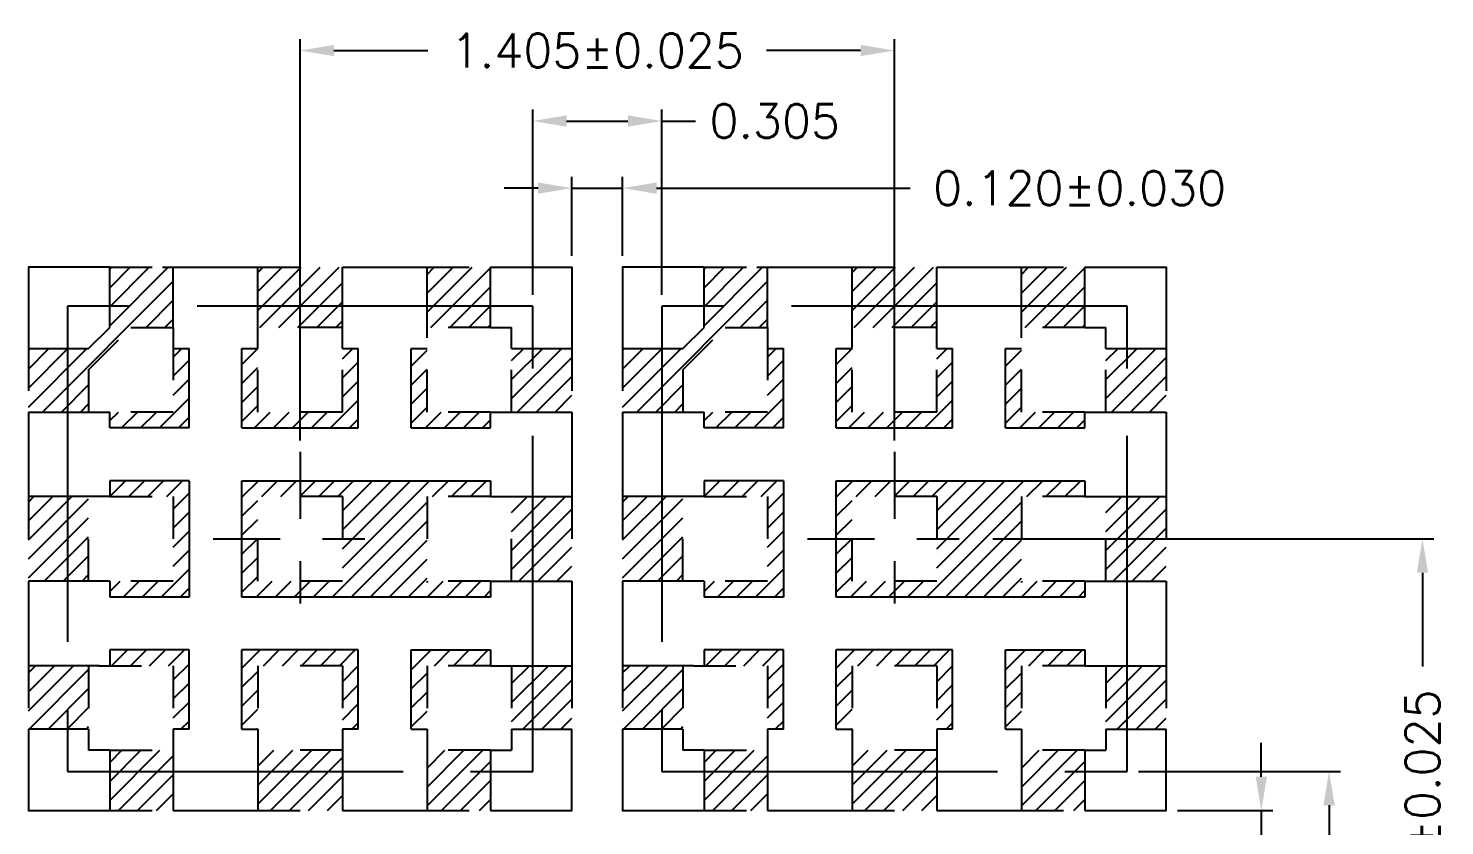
# Model space of a CAD drawing. Header units: millimetres. Extents: x 414.71 to 423.53, y 107.94 to 113.86.
# Drawn here: x 416.485 to 419.833, y 111.603 to 113.489 of the extents above; entities that cross this region are included whole.
import ezdxf

# ---------------------------------------------------------------- set-up
doc = ezdxf.new("R2010")
doc.units = ezdxf.units.MM
doc.header["$LTSCALE"] = 0.5
doc.header["$PDMODE"] = 98
for name, pattern in [('CENTER', [50.8, 31.75, -6.35, 6.35, -6.35]), ('HIDDEN', [0.375, 0.25, -0.125]), ('PHANTOM2', [31.75, 15.875, -3.175, 3.175, -3.175, 3.175, -3.175])]:
    doc.linetypes.add(name, pattern=pattern)
for name, color, linetype in [('BTM', 7, 'HIDDEN'), ('Center', 2, 'CENTER'), ('DIMENSION', 3, 'Continuous'), ('HEB', 4, 'Continuous'), ('PKG', 1, 'PHANTOM2')]:
    doc.layers.add(name, color=color, linetype=linetype)
doc.styles.add('SIMPLEX', font='simplex.shx')
doc.dimstyles.new('Standard3', dxfattribs={"dimtxt": 0.08, "dimasz": 0.08, "dimexe": 0.027, "dimexo": 0.027, "dimgap": 0.027, "dimtad": 1, "dimdec": 3, "dimrnd": 0.0005, "dimzin": 1, "dimtxsty": 'SIMPLEX', "dimcen": 0.1905, "dimclrd": 256, "dimclre": 256, "dimclrt": 256, "dimazin": 3, "dimtp": 0.03, "dimtm": 0.05, "dimtfac": 0.8, "dimtdec": 3, "dimtmove": 0, "dimatfit": 3, "dimfxl": 0.05, "dimtzin": 4, "dimlwd": -1, "dimlwe": -1})

# ---------------------------------------------------------------- blocks, each defined once
blk = doc.blocks.new('*D201')
at = {"layer": 'Defpoints', "color": 0, "ltscale": 0.1, "transparency": 16777216}
for p in [(418.5327, 113.4362), (417.1277, 112.4873), (418.5327, 112.4873)]:
    blk.add_point(p, dxfattribs=at)
at = {"layer": 'DIMENSION', "ltscale": 0.1, "transparency": 16777216}
for p, q in [((417.1277, 112.5143), (417.1277, 113.4632)), ((418.5327, 112.5143), (418.5327, 113.4632)), ((417.2077, 113.4362), (417.4298, 113.4362)), ((418.4527, 113.4362), (418.2305, 113.4362))]:
    blk.add_line(p, q, dxfattribs=at)
for points in [[(417.2077, 113.4495), (417.2077, 113.4229), (417.1277, 113.4362)], [(418.4527, 113.4495), (418.4527, 113.4229), (418.5327, 113.4362)]]:
    blk.add_solid(points, dxfattribs=at)
at = {"layer": 'DIMENSION', "ltscale": 0.1, "transparency": 16777216, "insert": (417.8302, 113.4362), "char_height": 0.08, "attachment_point": 5, "style": 'SIMPLEX'}
blk.add_mtext('\\A1;1.405%%P0.025', dxfattribs=at)
blk = doc.blocks.new('*D202')
at = {"layer": 'Defpoints', "color": 0, "ltscale": 0.1, "transparency": 16777216}
for p in [(417.9827, 113.2695), (417.6777, 112.8314), (417.9827, 112.8314)]:
    blk.add_point(p, dxfattribs=at)
at = {"layer": 'DIMENSION', "ltscale": 0.1, "transparency": 16777216}
for p, q in [((417.6777, 112.8584), (417.6777, 113.2965)), ((417.9827, 112.8584), (417.9827, 113.2965)), ((417.7577, 113.2695), (417.9027, 113.2695)), ((417.9827, 113.2695), (418.0627, 113.2695))]:
    blk.add_line(p, q, dxfattribs=at)
for points in [[(417.7577, 113.2829), (417.7577, 113.2562), (417.6777, 113.2695)], [(417.9027, 113.2829), (417.9027, 113.2562), (417.9827, 113.2695)]]:
    blk.add_solid(points, dxfattribs=at)
at = {"layer": 'DIMENSION', "ltscale": 0.1, "transparency": 16777216, "insert": (418.2497, 113.2695), "char_height": 0.08, "attachment_point": 5, "style": 'SIMPLEX'}
blk.add_mtext('\\A1;0.305', dxfattribs=at)
blk = doc.blocks.new('*D203')
at = {"layer": 'Defpoints', "color": 0, "ltscale": 0.1, "transparency": 16777216}
for p in [(417.8902, 113.1108), (417.7702, 112.9239), (417.8902, 112.9239)]:
    blk.add_point(p, dxfattribs=at)
at = {"layer": 'DIMENSION', "ltscale": 0.1, "transparency": 16777216}
for p, q in [((417.6902, 113.1108), (417.6102, 113.1108)), ((417.7702, 112.9509), (417.7702, 113.1378)), ((417.7702, 113.1108), (417.8902, 113.1108)), ((417.8902, 112.9509), (417.8902, 113.1378)), ((417.9702, 113.1108), (418.5701, 113.1108))]:
    blk.add_line(p, q, dxfattribs=at)
for points in [[(417.6902, 113.1241), (417.6902, 113.0974), (417.7702, 113.1108)], [(417.9702, 113.1241), (417.9702, 113.0974), (417.8902, 113.1108)]]:
    blk.add_solid(points, dxfattribs=at)
at = {"layer": 'DIMENSION', "ltscale": 0.1, "transparency": 16777216, "insert": (418.9704, 113.1108), "char_height": 0.08, "attachment_point": 5, "style": 'SIMPLEX'}
blk.add_mtext('\\A1;0.120%%P0.030', dxfattribs=at)
blk = doc.blocks.new('*D204')
at = {"layer": 'Defpoints', "color": 0, "ltscale": 0.1, "transparency": 16777216}
for p in [(418.7385, 112.2814), (418.7385, 110.8764), (419.781, 110.8764)]:
    blk.add_point(p, dxfattribs=at)
at = {"layer": 'DIMENSION', "ltscale": 0.1, "transparency": 16777216}
for p, q in [((418.7655, 112.2814), (419.808, 112.2814)), ((419.781, 112.2014), (419.781, 111.9793)), ((419.781, 110.9564), (419.781, 111.1786)), ((418.7655, 110.8764), (419.808, 110.8764))]:
    blk.add_line(p, q, dxfattribs=at)
for points in [[(419.7676, 112.2014), (419.7943, 112.2014), (419.781, 112.2814)], [(419.7676, 110.9564), (419.7943, 110.9564), (419.781, 110.8764)]]:
    blk.add_solid(points, dxfattribs=at)
at = {"layer": 'DIMENSION', "ltscale": 0.1, "transparency": 16777216, "insert": (419.781, 111.5789), "char_height": 0.08, "attachment_point": 5, "rotation": 90, "style": 'SIMPLEX'}
blk.add_mtext('\\A1;1.405%%P0.025', dxfattribs=at)
blk = doc.blocks.new('*D205')
at = {"layer": 'Defpoints', "color": 0, "ltscale": 0.1, "transparency": 16777216}
for p in [(419.0827, 111.7314), (419.0827, 111.4264), (419.5602, 111.4264)]:
    blk.add_point(p, dxfattribs=at)
at = {"layer": 'DIMENSION', "ltscale": 0.1, "transparency": 16777216}
for p, q in [((419.1097, 111.7314), (419.5872, 111.7314)), ((419.5602, 111.6514), (419.5602, 111.5064)), ((419.1097, 111.4264), (419.5872, 111.4264)), ((419.5602, 111.4264), (419.5602, 110.8518))]:
    blk.add_line(p, q, dxfattribs=at)
for points in [[(419.5469, 111.6514), (419.5735, 111.6514), (419.5602, 111.7314)], [(419.5469, 111.5064), (419.5735, 111.5064), (419.5602, 111.4264)]]:
    blk.add_solid(points, dxfattribs=at)
at = {"layer": 'DIMENSION', "ltscale": 0.1, "transparency": 16777216, "insert": (419.5602, 110.6648), "char_height": 0.08, "attachment_point": 5, "rotation": 90, "style": 'SIMPLEX'}
blk.add_mtext('\\A1;0.305', dxfattribs=at)
blk = doc.blocks.new('*D206')
at = {"layer": 'Defpoints', "color": 0, "ltscale": 0.1, "transparency": 16777216}
for p in [(419.1752, 111.6389), (419.1752, 111.5189), (419.4, 111.5189)]:
    blk.add_point(p, dxfattribs=at)
at = {"layer": 'DIMENSION', "ltscale": 0.1, "transparency": 16777216}
for p, q in [((419.4, 111.7189), (419.4, 111.7989)), ((419.2022, 111.6389), (419.427, 111.6389)), ((419.4, 111.6389), (419.4, 111.5189)), ((419.2022, 111.5189), (419.427, 111.5189)), ((419.4, 111.4389), (419.4, 110.8658))]:
    blk.add_line(p, q, dxfattribs=at)
for points in [[(419.3867, 111.7189), (419.4133, 111.7189), (419.4, 111.6389)], [(419.3867, 111.4389), (419.4133, 111.4389), (419.4, 111.5189)]]:
    blk.add_solid(points, dxfattribs=at)
at = {"layer": 'DIMENSION', "ltscale": 0.1, "transparency": 16777216, "insert": (419.4, 110.4655), "char_height": 0.08, "attachment_point": 5, "rotation": 90, "style": 'SIMPLEX'}
blk.add_mtext('\\A1;0.120%%P0.030', dxfattribs=at)

msp = doc.modelspace()

# ---------------------------------------------------------------- hatches: boundary and pattern name
at = {"layer": 'HEB', "ltscale": 0.5}
h = msp.add_hatch(dxfattribs=at)
h.set_pattern_fill('ANSI31', color=4, scale=0.01)
h.set_pattern_definition([(45, (417.34064, 112.37087), (-0.0224506, 0.0224506), [])])
h.paths.add_polyline_path([(417.4277, 112.3813), (417.5777, 112.3813), (417.5777, 112.4189), (417.1277, 112.4189), (417.1277, 112.3814), (417.2277, 112.3814), (417.2277, 112.1814), (417.1277, 112.1814), (417.1277, 112.1439), (417.5777, 112.1439), (417.5777, 112.1814), (417.4277, 112.1814)])
h.paths.add_polyline_path([(417.1277, 112.4189), (416.9902, 112.4189), (416.9902, 112.2814), (417.0277, 112.2814), (417.0277, 112.3814), (417.1277, 112.3814)])
h.paths.add_polyline_path([(417.1277, 112.1814), (417.0277, 112.1814), (417.0277, 112.2814), (416.9902, 112.2814), (416.9902, 112.1439), (417.1277, 112.1439)])
h.paths.add_polyline_path([(416.8652, 112.7314), (416.8277, 112.7314), (416.8277, 112.5814), (416.6777, 112.5814), (416.6777, 112.5439), (416.8652, 112.5439)])
h.paths.add_polyline_path([(416.5777, 112.7314), (416.4852, 112.7314), (416.4852, 112.5814), (416.5777, 112.5814)])
h.paths.add_polyline_path([(416.8277, 112.8314), (416.6777, 112.8314), (416.6777, 112.7314), (416.6777, 112.7814), (416.6277, 112.7314), (416.5777, 112.7314), (416.5777, 112.5814), (416.6277, 112.5814), (416.6277, 112.6814), (416.7277, 112.7814), (416.8277, 112.7814)])
h.paths.add_polyline_path([(417.2277, 112.8314), (417.0277, 112.8314), (417.0277, 112.7814), (417.2277, 112.7814)])
h.paths.add_polyline_path([(417.2652, 112.7314), (417.2277, 112.7314), (417.2277, 112.5814), (417.0277, 112.5814), (417.0277, 112.7314), (416.9902, 112.7314), (416.9902, 112.5439), (417.2652, 112.5439)])
h.paths.add_polyline_path([(417.5777, 112.8314), (417.4277, 112.8314), (417.4277, 112.7814), (417.5777, 112.7814)])
h.paths.add_polyline_path([(417.6777, 112.7314), (417.6277, 112.7314), (417.6277, 112.5814), (417.6777, 112.5814)])
h.paths.add_polyline_path([(417.5777, 112.5814), (417.4277, 112.5814), (417.4277, 112.7314), (417.3902, 112.7314), (417.3902, 112.5439), (417.5777, 112.5439)])
h.paths.add_polyline_path([(417.6777, 112.3814), (417.6277, 112.3814), (417.6277, 112.1814), (417.6777, 112.1814)])
h.paths.add_polyline_path([(416.8652, 112.4189), (416.6777, 112.4189), (416.6777, 112.3814), (416.8277, 112.3814), (416.8277, 112.1814), (416.6777, 112.1814), (416.6777, 112.1439), (416.8652, 112.1439)])
h.paths.add_polyline_path([(416.5777, 112.3814), (416.4852, 112.3813), (416.4852, 112.1813), (416.5777, 112.1814)])
h.paths.add_polyline_path([(416.6277, 112.3814), (416.5777, 112.3814), (416.5777, 112.1814), (416.6277, 112.1814)])
h.paths.add_polyline_path([(416.5777, 111.9814), (416.4852, 111.9814), (416.4852, 111.8314), (416.5777, 111.8314)])
h.paths.add_polyline_path([(416.6277, 111.9814), (416.5777, 111.9814), (416.5777, 111.8314), (416.6277, 111.8314)])
h.paths.add_polyline_path([(416.8277, 111.7314), (416.6777, 111.7314), (416.6777, 111.6389), (416.8277, 111.6389)])
h.paths.add_polyline_path([(416.8277, 111.7814), (416.6777, 111.7814), (416.6777, 111.7314), (416.8277, 111.7314)])
h.paths.add_polyline_path([(416.8652, 112.0189), (416.6777, 112.0189), (416.6777, 111.9814), (416.8277, 111.9814), (416.8277, 111.8314), (416.8652, 111.8314)])
h.paths.add_polyline_path([(417.2652, 112.0189), (416.9902, 112.0189), (416.9902, 111.8314), (417.0277, 111.8314), (417.0277, 111.9814), (417.2277, 111.9814), (417.2277, 111.8314), (417.2652, 111.8314)])
h.paths.add_polyline_path([(417.2277, 111.7814), (417.0277, 111.7814), (417.0277, 111.7314), (417.2277, 111.7314)])
h.paths.add_polyline_path([(417.2277, 111.7314), (417.0277, 111.7314), (417.0277, 111.6389), (417.2277, 111.6389)])
h.paths.add_polyline_path([(417.5777, 111.7314), (417.4277, 111.7314), (417.4277, 111.6389), (417.5777, 111.6389)])
h.paths.add_polyline_path([(417.5777, 111.7814), (417.4277, 111.7814), (417.4277, 111.7314), (417.5777, 111.7314)])
h.paths.add_polyline_path([(417.5777, 112.0189), (417.3902, 112.0189), (417.3902, 111.8314), (417.4277, 111.8314), (417.4277, 111.9814), (417.5777, 111.9814)])
h.paths.add_polyline_path([(417.6777, 111.9814), (417.6277, 111.9814), (417.6277, 111.8314), (417.6777, 111.8314)])
h.paths.add_polyline_path([(417.7702, 111.9814), (417.6777, 111.9814), (417.6777, 111.8314), (417.7702, 111.8314)])
h.paths.add_polyline_path([(417.7702, 112.1814), (417.7702, 112.3814), (417.6777, 112.3814), (417.6777, 112.1814)])
h.paths.add_polyline_path([(417.7702, 112.5814), (417.7702, 112.7314), (417.6777, 112.7314), (417.6777, 112.5814)])
h.paths.add_polyline_path([(416.8277, 112.9239), (416.6777, 112.9239), (416.6777, 112.8314), (416.8277, 112.8314)])
h.paths.add_polyline_path([(417.2277, 112.9239), (417.0277, 112.9239), (417.0277, 112.8314), (417.2277, 112.8314)])
h.paths.add_polyline_path([(417.5777, 112.9239), (417.4277, 112.9239), (417.4277, 112.8314), (417.5777, 112.8314)])
h = msp.add_hatch(dxfattribs=at)
h.set_pattern_fill('ANSI31', color=4, scale=0.01)
h.set_pattern_definition([(45, (418.74564, 112.37087), (-0.0224506, 0.0224506), [])])
h.paths.add_polyline_path([(418.8327, 112.3813), (418.9827, 112.3813), (418.9827, 112.4189), (418.5327, 112.4189), (418.5327, 112.3814), (418.6327, 112.3814), (418.6327, 112.1814), (418.5327, 112.1814), (418.5327, 112.1439), (418.9827, 112.1439), (418.9827, 112.1814), (418.8327, 112.1814)])
h.paths.add_polyline_path([(418.5327, 112.4189), (418.3952, 112.4189), (418.3952, 112.2814), (418.4327, 112.2814), (418.4327, 112.3814), (418.5327, 112.3814)])
h.paths.add_polyline_path([(418.5327, 112.1814), (418.4327, 112.1814), (418.4327, 112.2814), (418.3952, 112.2814), (418.3952, 112.1439), (418.5327, 112.1439)])
h.paths.add_polyline_path([(418.2702, 112.7314), (418.2327, 112.7314), (418.2327, 112.5814), (418.0827, 112.5814), (418.0827, 112.5439), (418.2702, 112.5439)])
h.paths.add_polyline_path([(417.9827, 112.7314), (417.8902, 112.7314), (417.8902, 112.5814), (417.9827, 112.5814)])
h.paths.add_polyline_path([(418.2327, 112.8314), (418.0827, 112.8314), (418.0827, 112.7314), (418.0827, 112.7814), (418.0327, 112.7314), (417.9827, 112.7314), (417.9827, 112.5814), (418.0327, 112.5814), (418.0327, 112.6814), (418.1327, 112.7814), (418.2327, 112.7814)])
h.paths.add_polyline_path([(418.6327, 112.8314), (418.4327, 112.8314), (418.4327, 112.7814), (418.6327, 112.7814)])
h.paths.add_polyline_path([(418.6702, 112.7314), (418.6327, 112.7314), (418.6327, 112.5814), (418.4327, 112.5814), (418.4327, 112.7314), (418.3952, 112.7314), (418.3952, 112.5439), (418.6702, 112.5439)])
h.paths.add_polyline_path([(418.9827, 112.8314), (418.8327, 112.8314), (418.8327, 112.7814), (418.9827, 112.7814)])
h.paths.add_polyline_path([(419.0827, 112.7314), (419.0327, 112.7314), (419.0327, 112.5814), (419.0827, 112.5814)])
h.paths.add_polyline_path([(418.9827, 112.5814), (418.8327, 112.5814), (418.8327, 112.7314), (418.7952, 112.7314), (418.7952, 112.5439), (418.9827, 112.5439)])
h.paths.add_polyline_path([(419.0827, 112.3814), (419.0327, 112.3814), (419.0327, 112.1814), (419.0827, 112.1814)])
h.paths.add_polyline_path([(418.2702, 112.4189), (418.0827, 112.4189), (418.0827, 112.3814), (418.2327, 112.3814), (418.2327, 112.1814), (418.0827, 112.1814), (418.0827, 112.1439), (418.2702, 112.1439)])
h.paths.add_polyline_path([(417.9827, 112.3814), (417.8902, 112.3813), (417.8902, 112.1813), (417.9827, 112.1814)])
h.paths.add_polyline_path([(418.0327, 112.3814), (417.9827, 112.3814), (417.9827, 112.1814), (418.0327, 112.1814)])
h.paths.add_polyline_path([(417.9827, 111.9814), (417.8902, 111.9814), (417.8902, 111.8314), (417.9827, 111.8314)])
h.paths.add_polyline_path([(418.0327, 111.9814), (417.9827, 111.9814), (417.9827, 111.8314), (418.0327, 111.8314)])
h.paths.add_polyline_path([(418.2327, 111.7314), (418.0827, 111.7314), (418.0827, 111.6389), (418.2327, 111.6389)])
h.paths.add_polyline_path([(418.2327, 111.7814), (418.0827, 111.7814), (418.0827, 111.7314), (418.2327, 111.7314)])
h.paths.add_polyline_path([(418.2702, 112.0189), (418.0827, 112.0189), (418.0827, 111.9814), (418.2327, 111.9814), (418.2327, 111.8314), (418.2702, 111.8314)])
h.paths.add_polyline_path([(418.6702, 112.0189), (418.3952, 112.0189), (418.3952, 111.8314), (418.4327, 111.8314), (418.4327, 111.9814), (418.6327, 111.9814), (418.6327, 111.8314), (418.6702, 111.8314)])
h.paths.add_polyline_path([(418.6327, 111.7814), (418.4327, 111.7814), (418.4327, 111.7314), (418.6327, 111.7314)])
h.paths.add_polyline_path([(418.6327, 111.7314), (418.4327, 111.7314), (418.4327, 111.6389), (418.6327, 111.6389)])
h.paths.add_polyline_path([(418.9827, 111.7314), (418.8327, 111.7314), (418.8327, 111.6389), (418.9827, 111.6389)])
h.paths.add_polyline_path([(418.9827, 111.7814), (418.8327, 111.7814), (418.8327, 111.7314), (418.9827, 111.7314)])
h.paths.add_polyline_path([(418.9827, 112.0189), (418.7952, 112.0189), (418.7952, 111.8314), (418.8327, 111.8314), (418.8327, 111.9814), (418.9827, 111.9814)])
h.paths.add_polyline_path([(419.0827, 111.9814), (419.0327, 111.9814), (419.0327, 111.8314), (419.0827, 111.8314)])
h.paths.add_polyline_path([(419.1752, 111.9814), (419.0827, 111.9814), (419.0827, 111.8314), (419.1752, 111.8314)])
h.paths.add_polyline_path([(419.1752, 112.1814), (419.1752, 112.3814), (419.0827, 112.3814), (419.0827, 112.1814)])
h.paths.add_polyline_path([(419.1752, 112.5814), (419.1752, 112.7314), (419.0827, 112.7314), (419.0827, 112.5814)])
h.paths.add_polyline_path([(418.2327, 112.9239), (418.0827, 112.9239), (418.0827, 112.8314), (418.2327, 112.8314)])
h.paths.add_polyline_path([(418.6327, 112.9239), (418.4327, 112.9239), (418.4327, 112.8314), (418.6327, 112.8314)])
h.paths.add_polyline_path([(418.9827, 112.9239), (418.8327, 112.9239), (418.8327, 112.8314), (418.9827, 112.8314)])

# ---------------------------------------------------------------- linework, layer by layer
for p, q in [((416.6777, 112.7814), (416.6777, 112.9239)), ((416.8277, 112.7814), (416.8277, 112.9239)), ((417.0277, 112.7314), (417.0277, 112.9239)), ((417.2277, 112.7314), (417.2277, 112.9239)), ((417.4277, 112.7814), (417.4277, 112.9239)), ((417.5777, 112.7814), (417.5777, 112.9239)), ((418.0827, 112.7814), (418.0827, 112.9239)), ((418.2327, 112.7814), (418.2327, 112.9239)), ((418.4327, 112.7314), (418.4327, 112.9239)), ((418.6327, 112.7314), (418.6327, 112.9239)), ((418.8327, 112.7814), (418.8327, 112.9239)), ((418.9827, 112.7814), (418.9827, 112.9239)), ((416.8027, 112.7814), (416.8277, 112.7814)), ((416.8277, 112.7814), (416.8277, 112.7564)), ((417.4277, 112.7564), (417.4277, 112.7814)), ((417.5777, 112.7814), (417.6277, 112.7814)), ((417.6277, 112.7314), (417.6277, 112.7814)), ((418.2077, 112.7814), (418.2327, 112.7814)), ((418.2327, 112.7814), (418.2327, 112.7564)), ((418.8327, 112.7564), (418.8327, 112.7814)), ((418.9827, 112.7814), (419.0327, 112.7814)), ((419.0327, 112.7314), (419.0327, 112.7814)), ((416.4852, 112.7314), (416.6277, 112.7314)), ((416.8277, 112.7314), (416.8652, 112.7314)), ((416.8652, 112.5439), (416.8652, 112.7314)), ((416.9902, 112.5439), (416.9902, 112.7314)), ((416.9902, 112.7314), (417.0277, 112.7314)), ((417.2277, 112.7314), (417.2652, 112.7314)), ((417.2652, 112.5439), (417.2652, 112.7314)), ((417.3902, 112.5439), (417.3902, 112.7314)), ((417.3902, 112.7314), (417.4277, 112.7314)), ((417.6277, 112.7314), (417.7702, 112.7314)), ((417.8902, 112.7314), (418.0327, 112.7314)), ((418.2327, 112.7314), (418.2702, 112.7314)), ((418.2702, 112.5439), (418.2702, 112.7314)), ((418.3952, 112.5439), (418.3952, 112.7314)), ((418.3952, 112.7314), (418.4327, 112.7314)), ((418.6327, 112.7314), (418.6702, 112.7314)), ((418.6702, 112.5439), (418.6702, 112.7314)), ((418.7952, 112.5439), (418.7952, 112.7314)), ((418.7952, 112.7314), (418.8327, 112.7314)), ((419.0327, 112.7314), (419.1752, 112.7314)), ((416.4852, 112.5814), (416.6777, 112.5814)), ((416.6777, 112.5439), (416.6777, 112.5814)), ((417.5777, 112.5814), (417.7702, 112.5814)), ((417.5777, 112.5439), (417.5777, 112.5814)), ((417.8902, 112.5814), (418.0827, 112.5814)), ((418.0827, 112.5439), (418.0827, 112.5814)), ((418.9827, 112.5814), (419.1752, 112.5814)), ((418.9827, 112.5439), (418.9827, 112.5814)), ((416.8652, 112.5439), (416.6777, 112.5439)), ((416.9902, 112.5439), (417.2652, 112.5439)), ((417.3902, 112.5439), (417.5777, 112.5439)), ((418.2702, 112.5439), (418.0827, 112.5439)), ((418.3952, 112.5439), (418.6702, 112.5439)), ((418.7952, 112.5439), (418.9827, 112.5439)), ((416.8652, 112.4189), (416.6777, 112.4189)), ((416.6777, 112.4189), (416.6777, 112.3814)), ((416.8652, 112.4189), (416.8652, 112.1439)), ((416.9902, 112.1439), (416.9902, 112.4189)), ((418.2702, 112.4189), (418.0827, 112.4189)), ((418.0827, 112.4189), (418.0827, 112.3814)), ((418.2702, 112.4189), (418.2702, 112.1439)), ((418.3952, 112.1439), (418.3952, 112.4189)), ((416.6777, 112.3814), (416.4852, 112.3813)), ((417.5777, 112.3813), (417.7702, 112.3813)), ((418.0827, 112.3814), (417.8902, 112.3813)), ((418.9827, 112.3813), (419.1752, 112.3813)), ((416.6777, 112.1814), (416.4852, 112.1813)), ((416.6777, 112.1814), (416.6777, 112.1439)), ((417.5777, 112.1814), (417.7702, 112.1814)), ((417.5777, 112.1814), (417.5777, 112.1439)), ((418.0827, 112.1814), (417.8902, 112.1813)), ((418.0827, 112.1814), (418.0827, 112.1439)), ((418.9827, 112.1814), (419.1752, 112.1814)), ((418.9827, 112.1814), (418.9827, 112.1439)), ((416.8652, 112.1439), (416.6777, 112.1439)), ((417.5777, 112.1439), (416.9902, 112.1439)), ((418.2702, 112.1439), (418.0827, 112.1439)), ((418.9827, 112.1439), (418.3952, 112.1439)), ((416.8652, 112.0189), (416.6777, 112.0189)), ((416.6777, 112.0189), (416.6777, 111.9814)), ((416.8652, 111.8314), (416.8652, 112.0189)), ((416.9902, 111.8314), (416.9902, 112.0189)), ((417.2652, 112.0189), (416.9902, 112.0189)), ((417.2652, 111.8314), (417.2652, 112.0189)), ((417.3902, 111.8314), (417.3902, 112.0189)), ((417.3902, 112.0189), (417.5777, 112.0189)), ((417.5777, 112.0189), (417.5777, 111.9814)), ((418.2702, 112.0189), (418.0827, 112.0189)), ((418.0827, 112.0189), (418.0827, 111.9814)), ((418.2702, 111.8314), (418.2702, 112.0189)), ((418.3952, 111.8314), (418.3952, 112.0189)), ((418.6702, 112.0189), (418.3952, 112.0189)), ((418.6702, 111.8314), (418.6702, 112.0189)), ((418.7952, 111.8314), (418.7952, 112.0189)), ((418.7952, 112.0189), (418.9827, 112.0189)), ((418.9827, 112.0189), (418.9827, 111.9814)), ((416.6527, 111.9814), (416.4852, 111.9814)), ((417.5777, 111.9814), (417.7702, 111.9814)), ((418.0577, 111.9814), (417.8902, 111.9814)), ((418.9827, 111.9814), (419.1752, 111.9814)), ((416.6277, 111.8314), (416.4852, 111.8314)), ((416.6277, 111.8314), (416.6277, 111.7814)), ((416.8277, 111.8314), (416.8277, 111.6389)), ((416.8652, 111.8314), (416.8277, 111.8314)), ((416.9902, 111.8314), (417.0277, 111.8314)), ((417.0277, 111.8314), (417.0277, 111.6389)), ((417.2652, 111.8314), (417.2277, 111.8314)), ((417.2277, 111.8314), (417.2277, 111.6389)), ((417.3902, 111.8314), (417.4277, 111.8314)), ((417.4277, 111.8314), (417.4277, 111.6389)), ((417.6277, 111.8314), (417.7702, 111.8314)), ((417.6277, 111.8314), (417.6277, 111.7814)), ((418.0327, 111.8314), (417.8902, 111.8314)), ((418.0327, 111.8314), (418.0327, 111.7814)), ((418.2327, 111.8314), (418.2327, 111.6389)), ((418.2702, 111.8314), (418.2327, 111.8314)), ((418.3952, 111.8314), (418.4327, 111.8314)), ((418.4327, 111.8314), (418.4327, 111.6389)), ((418.6702, 111.8314), (418.6327, 111.8314)), ((418.6327, 111.8314), (418.6327, 111.6389)), ((418.7952, 111.8314), (418.8327, 111.8314)), ((418.8327, 111.8314), (418.8327, 111.6389)), ((419.0327, 111.8314), (419.1752, 111.8314)), ((419.0327, 111.8314), (419.0327, 111.7814)), ((416.6777, 111.7814), (416.6277, 111.7814)), ((416.6777, 111.7814), (416.6777, 111.6389)), ((417.5777, 111.7814), (417.6277, 111.7814)), ((417.5777, 111.7814), (417.5777, 111.6389)), ((418.0827, 111.7814), (418.0327, 111.7814)), ((418.0827, 111.7814), (418.0827, 111.6389)), ((418.9827, 111.7814), (419.0327, 111.7814)), ((418.9827, 111.7814), (418.9827, 111.6389))]:
    msp.add_line(p, q)
at = {"color": 0, "ltscale": 0.1}
for p, q in [((416.6277, 112.7314), (416.6777, 112.7814)), ((418.0327, 112.7314), (418.0827, 112.7814)), ((416.9902, 112.4189), (417.5777, 112.4189)), ((417.5777, 112.4189), (417.5777, 112.3813)), ((418.3952, 112.4189), (418.9827, 112.4189)), ((418.9827, 112.4189), (418.9827, 112.3813))]:
    msp.add_line(p, q, dxfattribs=at)
at = {"ltscale": 0.1}
for points in [[(416.6777, 112.9239), (416.4852, 112.9239), (416.4852, 112.7314)], [(416.8027, 112.9239), (417.0277, 112.9239)], [(417.2277, 112.9239), (417.4277, 112.9239)], [(417.5777, 112.9239), (417.7702, 112.9239), (417.7702, 112.7314)], [(418.0827, 112.9239), (417.8902, 112.9239), (417.8902, 112.7314)], [(418.2077, 112.9239), (418.4327, 112.9239)], [(418.6327, 112.9239), (418.8327, 112.9239)], [(418.9827, 112.9239), (419.1752, 112.9239), (419.1752, 112.7314)], [(416.4852, 112.5814), (416.4852, 112.3814)], [(417.7702, 112.5814), (417.7702, 112.3814)], [(417.8902, 112.5814), (417.8902, 112.3814)], [(419.1752, 112.5814), (419.1752, 112.3814)], [(416.4852, 112.1813), (416.4852, 111.9814)], [(417.7702, 112.1813), (417.7702, 111.9814)], [(417.8902, 112.1813), (417.8902, 111.9814)], [(419.1752, 112.1813), (419.1752, 111.9814)], [(416.4852, 111.8314), (416.4852, 111.6389), (416.6777, 111.6389)], [(417.5777, 111.6389), (417.7702, 111.6389), (417.7702, 111.8314)], [(417.8902, 111.8314), (417.8902, 111.6389), (418.0827, 111.6389)], [(418.9827, 111.6389), (419.1752, 111.6389), (419.1752, 111.8314)], [(416.8277, 111.6389), (417.0277, 111.6389)], [(417.2277, 111.6389), (417.4277, 111.6389)], [(418.2327, 111.6389), (418.4327, 111.6389)], [(418.6327, 111.6389), (418.8327, 111.6389)]]:
    msp.add_lwpolyline(points, dxfattribs=at)
at = {"layer": 'BTM', "ltscale": 0.5}
for p, q in [((416.6777, 112.9239), (416.8027, 112.9239)), ((417.0277, 112.9239), (417.2277, 112.9239)), ((417.4277, 112.9239), (417.5777, 112.9239)), ((418.0827, 112.9239), (418.2077, 112.9239)), ((418.4327, 112.9239), (418.6327, 112.9239)), ((418.8327, 112.9239), (418.9827, 112.9239)), ((416.4852, 112.7314), (416.4852, 112.5814)), ((417.7702, 112.7314), (417.7702, 112.5814)), ((417.8902, 112.7314), (417.8902, 112.5814)), ((419.1752, 112.7314), (419.1752, 112.5814)), ((416.4852, 112.3813), (416.4852, 112.1813)), ((417.7702, 112.3813), (417.7702, 112.1813)), ((417.8902, 112.3813), (417.8902, 112.1813)), ((419.1752, 112.3813), (419.1752, 112.1813)), ((416.4852, 111.9814), (416.4852, 111.8314)), ((417.7702, 111.9814), (417.7702, 111.8314)), ((417.8902, 111.9814), (417.8902, 111.8314)), ((419.1752, 111.9814), (419.1752, 111.8314)), ((416.6777, 111.6389), (416.8277, 111.6389)), ((417.0277, 111.6389), (417.2277, 111.6389)), ((417.4277, 111.6389), (417.5777, 111.6389)), ((418.0827, 111.6389), (418.2327, 111.6389)), ((418.4327, 111.6389), (418.6327, 111.6389)), ((418.8327, 111.6389), (418.9827, 111.6389))]:
    msp.add_line(p, q, dxfattribs=at)
at = {"layer": 'BTM', "linetype": 'HIDDEN', "ltscale": 0.5}
for p, q in [((416.6277, 112.6814), (416.7277, 112.7814)), ((416.7277, 112.7814), (416.8027, 112.7814)), ((417.2277, 112.7814), (417.0277, 112.7814)), ((417.5777, 112.7814), (417.4277, 112.7814)), ((418.0327, 112.6814), (418.1327, 112.7814)), ((418.1327, 112.7814), (418.2077, 112.7814)), ((418.6327, 112.7814), (418.4327, 112.7814)), ((418.9827, 112.7814), (418.8327, 112.7814)), ((416.8277, 112.7564), (416.8277, 112.5814)), ((417.4277, 112.5814), (417.4277, 112.7564)), ((418.2327, 112.7564), (418.2327, 112.5814)), ((418.8327, 112.5814), (418.8327, 112.7564)), ((417.0277, 112.5814), (417.0277, 112.7314)), ((417.2277, 112.5814), (417.2277, 112.7314)), ((417.6277, 112.5814), (417.6277, 112.7314)), ((418.4327, 112.5814), (418.4327, 112.7314)), ((418.6327, 112.5814), (418.6327, 112.7314)), ((419.0327, 112.5814), (419.0327, 112.7314)), ((416.6277, 112.6814), (416.6277, 112.5814)), ((418.0327, 112.6814), (418.0327, 112.5814)), ((416.8277, 112.5814), (416.6777, 112.5814)), ((417.2277, 112.5814), (417.0277, 112.5814)), ((417.5777, 112.5814), (417.4277, 112.5814)), ((418.2327, 112.5814), (418.0827, 112.5814)), ((418.6327, 112.5814), (418.4327, 112.5814)), ((418.9827, 112.5814), (418.8327, 112.5814)), ((416.6277, 112.1814), (416.6277, 112.3814)), ((416.6777, 112.3814), (416.8277, 112.3814)), ((416.8277, 112.3814), (416.8277, 112.1814)), ((417.0277, 112.1814), (417.0277, 112.3814)), ((417.2277, 112.3814), (417.0277, 112.3814)), ((417.2277, 112.3814), (417.2277, 112.1814)), ((417.4277, 112.3813), (417.4277, 112.1785)), ((417.5777, 112.3813), (417.4277, 112.3813)), ((417.6277, 112.1814), (417.6277, 112.3814)), ((418.0327, 112.1814), (418.0327, 112.3814)), ((418.0827, 112.3814), (418.2327, 112.3814)), ((418.2327, 112.3814), (418.2327, 112.1814)), ((418.4327, 112.1814), (418.4327, 112.3814)), ((418.6327, 112.3814), (418.4327, 112.3814)), ((418.6327, 112.3814), (418.6327, 112.1814)), ((418.8327, 112.3813), (418.8327, 112.1785)), ((418.9827, 112.3813), (418.8327, 112.3813)), ((419.0327, 112.1814), (419.0327, 112.3814)), ((416.8277, 112.1814), (416.6777, 112.1814)), ((417.2277, 112.1814), (417.0277, 112.1814)), ((417.5777, 112.1814), (417.4277, 112.1814)), ((418.2327, 112.1814), (418.0827, 112.1814)), ((418.6327, 112.1814), (418.4327, 112.1814)), ((418.9827, 112.1814), (418.8327, 112.1814)), ((416.6277, 111.9814), (416.6277, 111.8314)), ((416.6527, 111.9814), (416.8277, 111.9814)), ((416.8277, 111.9814), (416.8277, 111.8314)), ((417.2277, 111.9814), (417.0277, 111.9814)), ((417.0277, 111.9814), (417.0277, 111.8314)), ((417.2277, 111.9814), (417.2277, 111.8314)), ((417.5777, 111.9814), (417.4277, 111.9814)), ((417.4277, 111.9814), (417.4277, 111.8314)), ((417.6277, 111.9814), (417.6277, 111.8314)), ((418.0327, 111.9814), (418.0327, 111.8314)), ((418.0577, 111.9814), (418.2327, 111.9814)), ((418.2327, 111.9814), (418.2327, 111.8314)), ((418.6327, 111.9814), (418.4327, 111.9814)), ((418.4327, 111.9814), (418.4327, 111.8314)), ((418.6327, 111.9814), (418.6327, 111.8314)), ((418.9827, 111.9814), (418.8327, 111.9814)), ((418.8327, 111.9814), (418.8327, 111.8314)), ((419.0327, 111.9814), (419.0327, 111.8314)), ((416.6777, 111.7814), (416.8277, 111.7814)), ((417.2277, 111.7814), (417.0277, 111.7814)), ((417.5777, 111.7814), (417.4277, 111.7814)), ((418.0827, 111.7814), (418.2327, 111.7814)), ((418.6327, 111.7814), (418.4327, 111.7814)), ((418.9827, 111.7814), (418.8327, 111.7814))]:
    msp.add_line(p, q, dxfattribs=at)
at = {"layer": 'Center', "ltscale": 0.01}
for p, q in [((417.1277, 112.4873), (417.1277, 112.0756)), ((418.5327, 112.4873), (418.5327, 112.0756)), ((416.9218, 112.2814), (417.3335, 112.2814)), ((418.3268, 112.2814), (418.7385, 112.2814))]:
    msp.add_line(p, q, dxfattribs=at)
at = {"layer": 'PKG', "ltscale": 0.1}
for points in [[(416.5777, 111.7314), (417.6777, 111.7314), (417.6777, 112.8314), (416.5777, 112.8314)], [(417.9827, 111.7314), (419.0827, 111.7314), (419.0827, 112.8314), (417.9827, 112.8314)]]:
    msp.add_lwpolyline(points, close=True, dxfattribs=at)

# ---------------------------------------------------------------- dimensions: what is measured, and where the dimension line sits
at = {"layer": 'DIMENSION', "ltscale": 0.1}
dim = msp.add_linear_dim(base=(418.5327, 113.4362), p1=(417.1277, 112.4873), p2=(418.5327, 112.4873), text='<>%%P0.025', dimstyle='Standard3', dxfattribs=at)
dim.commit()
dim.dimension.update_dxf_attribs({"geometry": '*D201', "text_midpoint": (417.8302, 113.4362)})
dim = msp.add_linear_dim(base=(417.9827, 113.2695), p1=(417.6777, 112.8314), p2=(417.9827, 112.8314), dimstyle='Standard3', dxfattribs=at)
dim.commit()
dim.dimension.update_dxf_attribs({"geometry": '*D202', "text_midpoint": (418.2497, 113.2695), "dimtype": 160})
dim = msp.add_linear_dim(base=(417.8902, 113.1108), p1=(417.7702, 112.9239), p2=(417.8902, 112.9239), text='<>%%P0.030', dimstyle='Standard3', dxfattribs=at)
dim.commit()
dim.dimension.update_dxf_attribs({"geometry": '*D203', "text_midpoint": (418.9704, 113.1108), "dimtype": 160})
dim = msp.add_linear_dim(base=(419.781, 110.8764), p1=(418.7385, 112.2814), p2=(418.7385, 110.8764), angle=90, text='<>%%P0.025', dimstyle='Standard3', dxfattribs=at)
dim.commit()
dim.dimension.update_dxf_attribs({"geometry": '*D204', "text_midpoint": (419.781, 111.5789)})
dim = msp.add_linear_dim(base=(419.4, 111.5189), p1=(419.1752, 111.6389), p2=(419.1752, 111.5189), angle=90, text='<>%%P0.030', dimstyle='Standard3', dxfattribs=at)
dim.commit()
dim.dimension.update_dxf_attribs({"geometry": '*D206', "text_midpoint": (419.4, 110.4655), "dimtype": 160})
dim = msp.add_linear_dim(base=(419.5602, 111.4264), p1=(419.0827, 111.7314), p2=(419.0827, 111.4264), angle=90, dimstyle='Standard3', dxfattribs=at)
dim.commit()
dim.dimension.update_dxf_attribs({"geometry": '*D205', "text_midpoint": (419.5602, 110.6648), "dimtype": 160})

doc.saveas('drawing.dxf')
